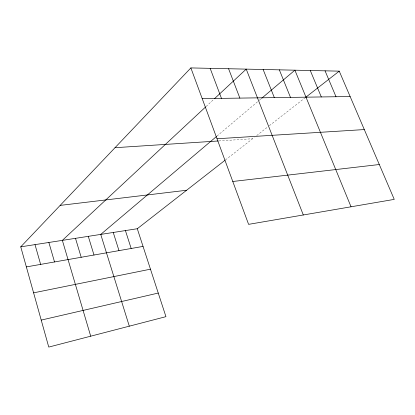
<?xml version="1.0" encoding="UTF-8"?>
<svg xmlns="http://www.w3.org/2000/svg" width="415" height="415" viewBox="0 0 415 415"><rect width="100%" height="100%" fill="white"/><g stroke="black" fill="none" stroke-linecap="round" stroke-linejoin="round"><path stroke-width="0.31" stroke-dasharray="2.08 1.56" d="M206.12 106.479L214.099 99.05M216.983 136.084L257.715 101.628M259.173 100.399L261.108 98.76M225.438 159.951L254.151 137.547M256.688 135.565L267.846 126.86M269.361 125.678L304.807 98.018M218.804 140.939L252.631 138.734"/><path stroke-width="0.62" d="M224.93 160.351L137.292 228.732L165.943 316.661L48.757 347.08L20.75 246.837L190.874 67.92L339.247 71.147L394.25 199.387L248.601 224.354L190.874 67.92M205.648 106.92L62.359 240.373L90.709 336.186M214.565 98.614L246.225 69.123L303.308 214.975M216.49 136.499L100.741 234.413L129.298 326.169M261.595 98.35L294.894 70.182L351.043 206.794M305.829 97.224L339.247 71.147M41.215 320.089L158.25 293.063M33.599 292.84L150.469 269.179M26.358 266.907L143.045 246.401M20.75 246.837L137.292 228.732M60.154 205.394L186.6 190.257M232.779 181.485L379.294 164.522M115.012 147.704L218.176 140.981M217.014 138.76L364.303 129.568M202.209 98.635L350.141 96.545M325.054 70.835L336.015 96.747M310.28 70.514L321.309 96.954M279.337 69.844L290.484 97.39M263.131 69.492L274.331 97.618M228.582 68.74L239.865 98.106M210.151 68.34L221.465 98.365M125.423 230.579L131.171 248.486M113.243 232.467L118.986 250.629M88.281 236.348L93.998 255.018M75.494 238.335L81.195 257.269M48.866 242.469L54.531 261.958M35.005 244.622L40.639 264.397"/></g></svg>
